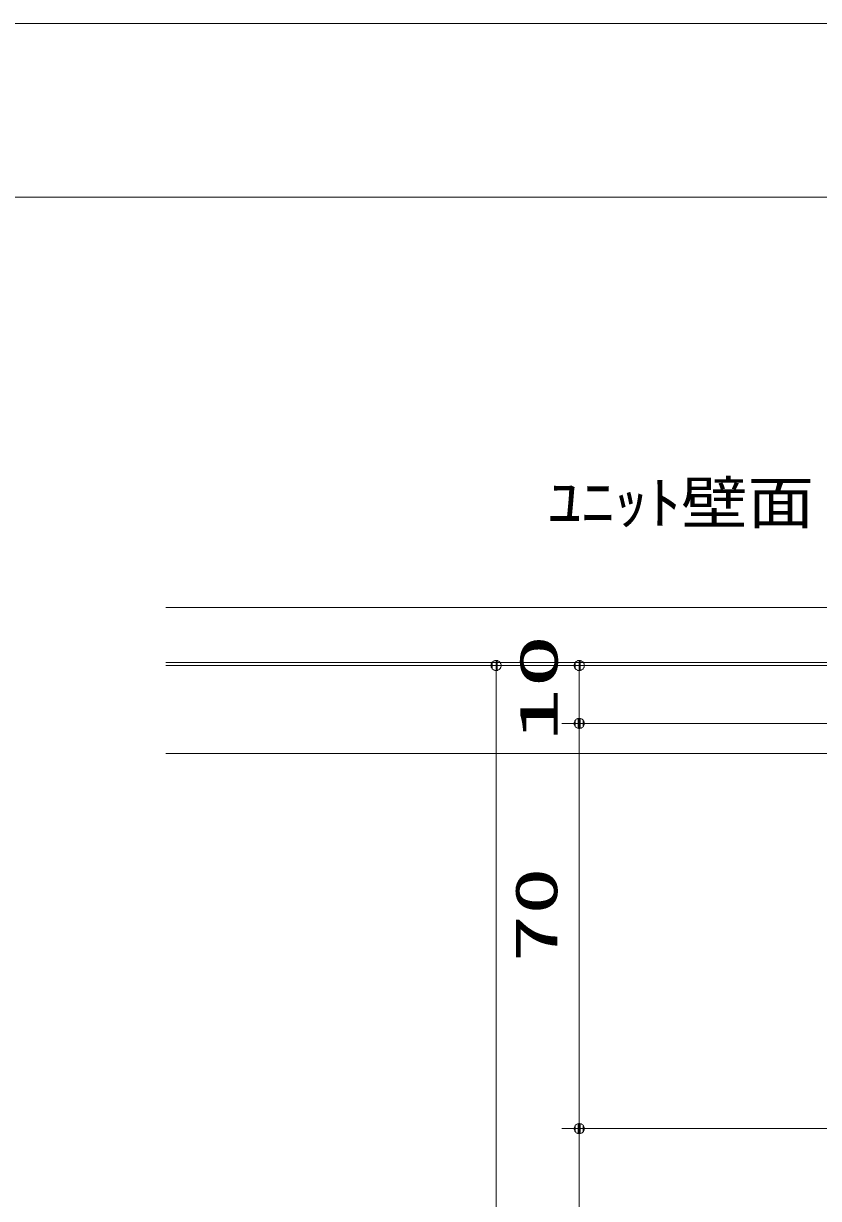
# Model space of a CAD drawing. Units: millimetres on the paper, scale 1:3. Extents: x -305 to 305, y -152 to 152.
# Drawn here: x -59.2 to -13.4, y 80.8 to 148.5 of the extents above; entities that cross this region are included whole.
import ezdxf
from ezdxf.enums import TextEntityAlignment as Align

# ---------------------------------------------------------------- set-up
doc = ezdxf.new("R2010")
doc.units = ezdxf.units.MM
for name, color, linetype, lineweight in [('0-2_0', 7, 'Continuous', 9), ('0-3_HV', 7, 'Continuous', 9), ('0-6_図面枠', 3, 'Continuous', 9), ('0-7_DEFPOINTS', 7, 'Continuous', 9)]:
    doc.layers.add(name, color=color, linetype=linetype, lineweight=lineweight)
doc.styles.add('ＭＳ ゴシック', font='')
doc.styles.get('ＭＳ ゴシック').set_extended_font_data('MS Gothic')

# ---------------------------------------------------------------- blocks, each defined once
blk = doc.blocks.new('_DOTSMALL')
at = {"layer": '0-2_0'}
for p, q in [((0.0746, 0.1), (-0.0746, 0.1)), ((0.1223, -0.0248), (-0.1223, -0.0248))]:
    blk.add_line(p, q, dxfattribs=at)
for points in [[(0.125, 0), (0.124, 0.0157), (0.1211, 0.0311), (0.1162, 0.046), (0.1095, 0.0602), (0.1011, 0.0735), (0.0911, 0.0856), (0.0797, 0.0963), (0.067, 0.1055), (0.0532, 0.1131), (0.0386, 0.1189), (0.0234, 0.1228), (0.0078, 0.1248), (-0.0078, 0.1248), (-0.0234, 0.1228), (-0.0386, 0.1189), (-0.0532, 0.1131), (-0.067, 0.1055), (-0.0797, 0.0963), (-0.0911, 0.0856), (-0.1011, 0.0735), (-0.1095, 0.0602), (-0.1162, 0.046), (-0.1211, 0.0311), (-0.124, 0.0157), (-0.125, 0), (0, 0)], [(-0.125, 0), (-0.124, -0.0157), (-0.1211, -0.0311), (-0.1162, -0.046), (-0.1095, -0.0602), (-0.1011, -0.0735), (-0.0911, -0.0856), (-0.0797, -0.0963), (-0.067, -0.1055), (-0.0532, -0.1131), (-0.0386, -0.1189), (-0.0234, -0.1228), (-0.0078, -0.1248), (0.0078, -0.1248), (0.0234, -0.1228), (0.0386, -0.1189), (0.0532, -0.1131), (0.067, -0.1055), (0.0797, -0.0963), (0.0911, -0.0856), (0.1011, -0.0735), (0.1095, -0.0602), (0.1162, -0.046), (0.1211, -0.0311), (0.124, -0.0157), (0.125, 0), (0, 0)]]:
    blk.add_lwpolyline(points, close=True, dxfattribs=at)

msp = doc.modelspace()

# ---------------------------------------------------------------- linework, layer by layer
at = {"layer": '0-3_HV'}
for p, q in [((-10.327, 114.87), (-50.976, 114.87)), ((-7.161, 111.703), (-50.976, 111.703)), ((-7.161, 111.537), (-50.976, 111.537)), ((-31.956, 111.537), (-31.956, -51.464)), ((-7.161, 111.537), (-28.168, 111.537)), ((-27.168, 108.203), (-27.168, 111.537)), ((-9.894, 108.203), (-28.168, 108.203)), ((-9.994, 108.203), (-28.168, 108.203)), ((-27.168, 84.87), (-27.168, 108.203)), ((-50.976, 106.462), (-10.387, 106.462)), ((-9.827, 84.87), (-28.168, 84.87)), ((-27.168, -45.464), (-27.168, 84.87))]:
    msp.add_line(p, q, dxfattribs=at)
at = {"layer": '0-6_図面枠'}
msp.add_lwpolyline([(-291.017, -138.498), (108.983, -138.498), (108.983, 138.502), (-291.017, 138.502)], close=True, dxfattribs=at)
at = {"layer": '0-7_DEFPOINTS'}
msp.add_line((118.983, 148.502), (-301.017, 148.502), dxfattribs=at)

# ---------------------------------------------------------------- block references
at = {"layer": '0-3_HV', "xscale": 2.32, "yscale": 2.32}
for p, rotation in [((-31.956, 111.537), 90), ((-27.168, 111.537), 90), ((-27.168, 108.203), 270), ((-27.168, 108.203), 90), ((-27.168, 84.87), 90), ((-27.168, 84.87), 270)]:
    msp.add_blockref('_DOTSMALL', p, dxfattribs=dict(at, rotation=rotation))

# ---------------------------------------------------------------- texts
at = {"layer": '0-3_HV', "style": 'ＭＳ ゴシック', "width": 1.15}
msp.add_text('ﾕﾆｯﾄ壁面', height=2.444, dxfattribs=at).set_placement((-28.972, 118.963), align=Align.BOTTOM_LEFT)
at = {"layer": '0-3_HV', "style": 'ＭＳ ゴシック'}
for s, height, width, p in [('10', 2.213, 2.05, (-27.742, 107.159)), ('70', 2.441, 1.65, (-27.698, 94.441))]:
    msp.add_text(s, height=height, rotation=90, dxfattribs=dict(at, width=width)).set_placement(p, align=Align.BOTTOM_LEFT)

doc.saveas('drawing.dxf')
